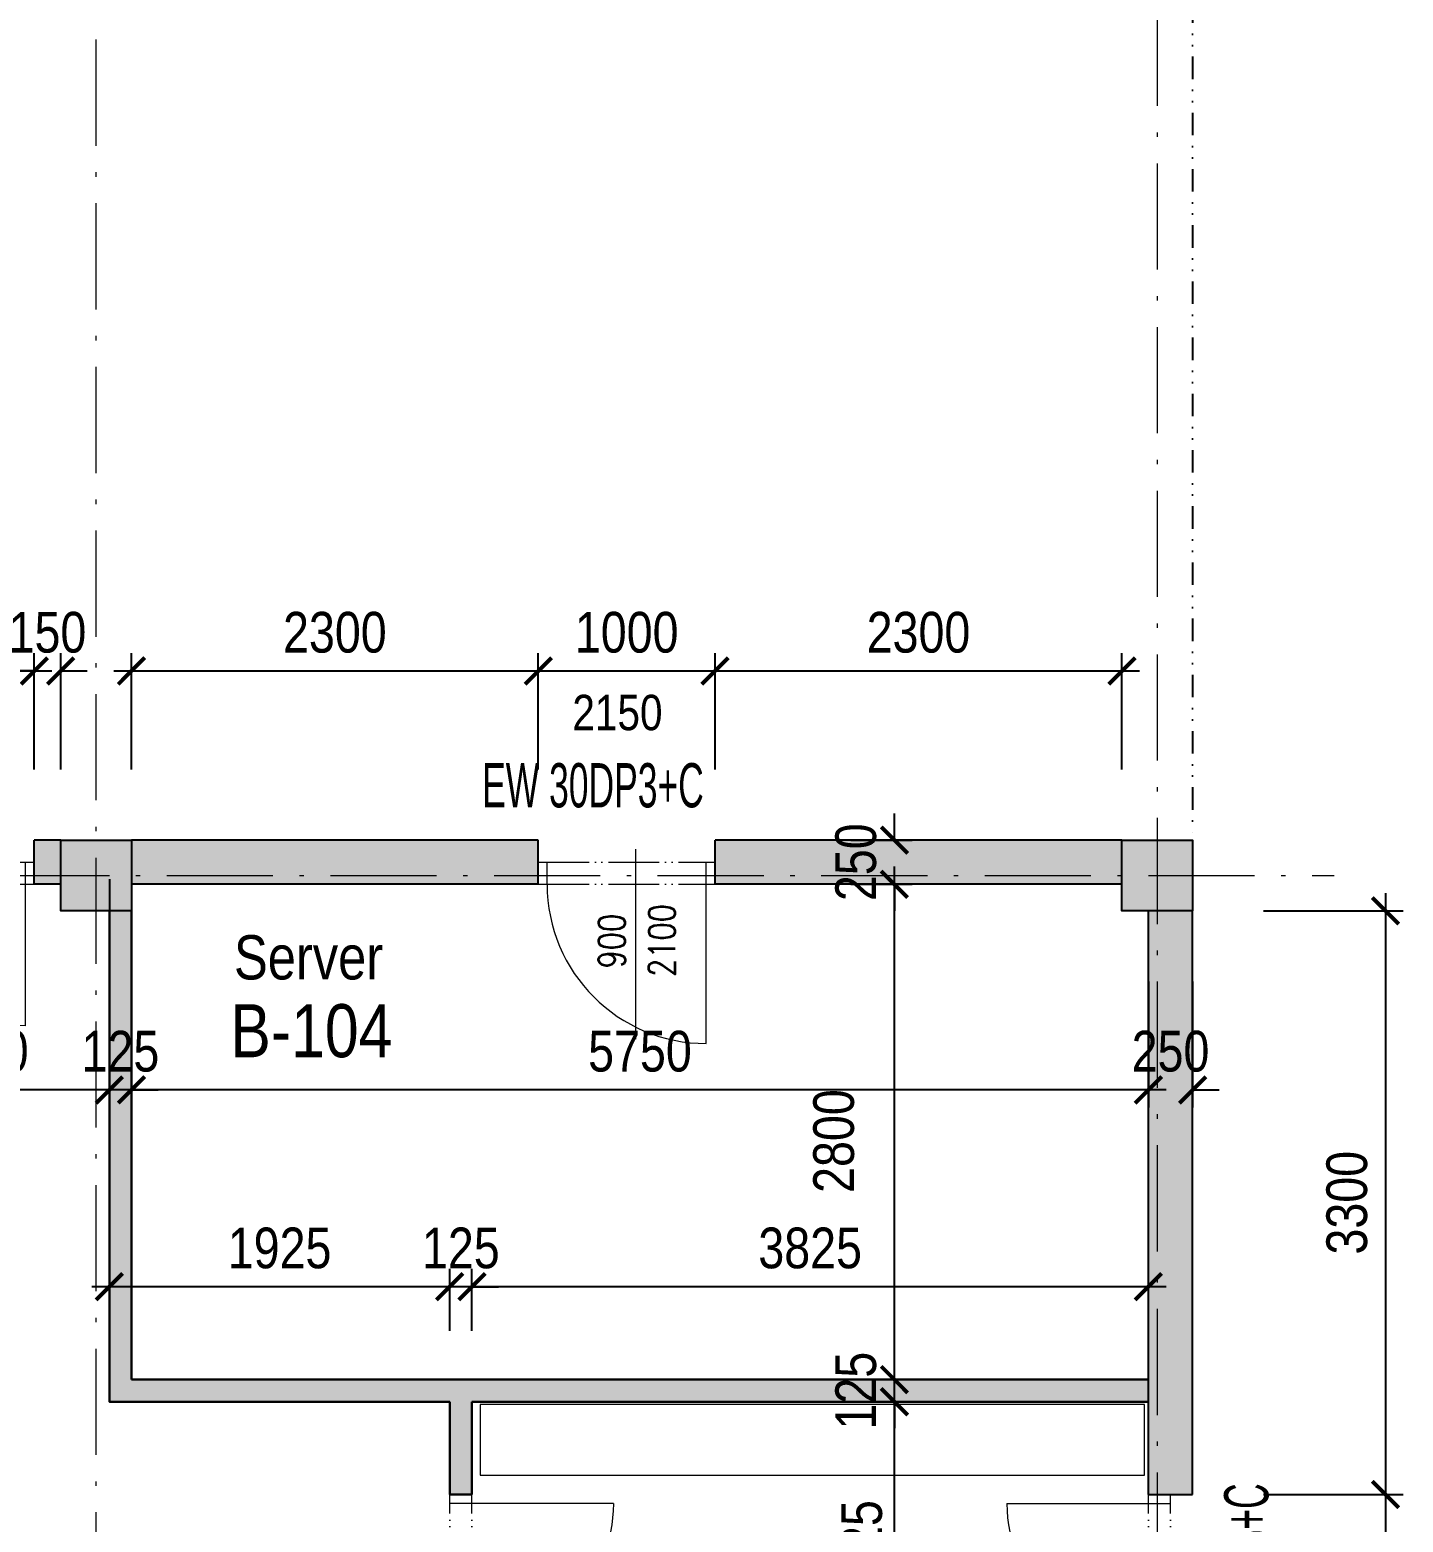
# Model space of a CAD drawing. Header units: millimetres. Extents: x 325046 to 1268204, y 1875583 to 2761998.
# Drawn here: x 711704 to 719469, y 2485237 to 2493673 of the extents above; entities that cross this region are included whole.
import ezdxf
from ezdxf.enums import TextEntityAlignment as Align

# ---------------------------------------------------------------- set-up
doc = ezdxf.new("R2010")
doc.units = ezdxf.units.MM
doc.header["$LTSCALE"] = 100
doc.header["$PDMODE"] = 65
for name, pattern in [('ACAD_ISO05W100', [33, 24, -3, 0, -3, 0, -3]), ('ACAD_ISO10W100', [18.5, 12, -3, 0.5, -3]), ('DIVIDE', [31.75, 12.7, -6.35, 0, -6.35, 0, -6.35])]:
    doc.linetypes.add(name, pattern=pattern)
for name, color, linetype, lineweight, true_color in [('DVEŘE - POPIS', 7, 'Continuous', 5, 0x008a22), ('INTERIÉR', 7, 'Continuous', 5, 0xa65930), ('otvory', 7, 'Continuous', 20, 0xb30000), ('PO - dveře a odolnosti', 7, 'Continuous', 9, 0xc51645), ('PŘÍČKY - SDK', 7, 'Continuous', 30, 0x6a1174)]:
    doc.layers.add(name, color=color, linetype=linetype, lineweight=lineweight, true_color=true_color)
for name, color, linetype in [('kóty 100', 5, 'Continuous'), ('NRŘ', 6, 'DIVIDE'), ('PŘÍČKY - ZDĚNÉ', 4, 'Continuous'), ('ČÍSLO MÍSTNOSTI', 4, 'Continuous'), ('ŽB- SLOUPY', 3, 'Continuous')]:
    doc.layers.add(name, color=color, linetype=linetype)
for name, color, linetype, lineweight in [('Objekty - osy', 5, 'ACAD_ISO10W100', 20), ('ŠRAF-YTONG', 54, 'Continuous', 9), ('ŽB - Šraf-prefa', 253, 'Continuous', 13)]:
    doc.layers.add(name, color=color, linetype=linetype, lineweight=lineweight)
doc.layers.add('POPIS MÍSTNOSTÍ', color=7, linetype='Continuous', true_color=0x072bf2)
doc.layers.add('ŠRAF - SDK', color=7, linetype='Continuous', true_color=0xfbe0ee)
doc.styles.add('ARIAL NARROW', font='ARIALN.TTF')
doc.styles.add('FSIMPLEX', font='simplex.shx')
doc.dimstyles.new('100', dxfattribs={"dimscale": 100, "dimtxt": 2.3, "dimasz": 1.5, "dimexe": 1, "dimexo": 4, "dimgap": 1, "dimtad": 1, "dimdec": 0, "dimzin": 0, "dimdsep": 46, "dimtxsty": 'ARIAL NARROW', "dimblk": 'ARCHTICK', "dimcen": 4, "dimdle": 1, "dimclrd": 256, "dimclre": 256, "dimclrt": 7, "dimadec": 0, "dimazin": 0, "dimtfac": 1, "dimtdec": 0, "dimtix": 1, "dimtofl": 0, "dimtmove": 0, "dimatfit": 2, "dimldrblk": 'OBLIQUE', "dimfxl": 1, "dimtolj": 1, "dimtzin": 0, "dimlwd": -1, "dimlwe": -1, "dimarcsym": 1})

# ---------------------------------------------------------------- blocks, each defined once
blk = doc.blocks.new('A$C2DA8013F')
at = {"layer": 'otvory'}
for p, q in [((74.6327566873806, 849.9997898046859), (999.6327426118369, 849.9997898037545)), ((874.6327566873806, 49.99978980375454), (999.6327426120697, 49.99978980375454))]:
    blk.add_line(p, q, dxfattribs=at)
at = {"layer": 'otvory', "linetype": 'ACAD_ISO05W100', "ltscale": 0.12}
for p, q in [((874.6327566873806, -0.0002101962454617023), (874.6327566873806, 899.9997898037545)), ((999.6327426118369, -0.0002101962454617023), (999.6327426118369, 899.9997898037545))]:
    blk.add_line(p, q, dxfattribs=at)
at = {"layer": 'otvory', "ltscale": 2, "transparency": 33554687}
blk.add_line((1073.652144049047, 449.9901728676632), (0.001053061088896357, 449.9901728681289), dxfattribs=at)
blk.add_arc((874.6327566873806, 849.9997898037545), 800, 180, 270, dxfattribs=at)
blk = doc.blocks.new('_ARCHTICK')
at = {"color": 0, "linetype": 'ByBlock', "const_width": 0.15}
blk.add_lwpolyline([(-0.5, -0.5), (0.5, 0.5)], dxfattribs=at)
blk = doc.blocks.new('*D525')
at = {"layer": 'Defpoints', "color": 0, "ltscale": 100, "transparency": 16777216}
for p in [(718028.6602208222, 2488692.724706928), (718278.6602207308, 2488692.724706928), (718028.6602208222, 2487680.436444553)]:
    blk.add_point(p, dxfattribs=at)
at = {"layer": 'kóty 100', "ltscale": 100, "transparency": 16777216}
for p, q in [((718028.6602208222, 2488292.724706928), (718028.6602208222, 2487580.436444553)), ((718278.6602207308, 2488292.724706928), (718278.6602207308, 2487580.436444553)), ((718028.6602208222, 2487680.436444553), (717878.6602208222, 2487680.436444553)), ((718278.6602207308, 2487680.436444553), (718428.6602207308, 2487680.436444553))]:
    blk.add_line(p, q, dxfattribs=at)
at = {"layer": 'kóty 100', "ltscale": 100, "transparency": 16777216, "xscale": 150, "yscale": 150, "zscale": 150}
blk.add_blockref('_ARCHTICK', (718028.6602208222, 2487680.436444553), dxfattribs=at)
at = {"layer": 'kóty 100', "ltscale": 100, "transparency": 16777216, "xscale": 150, "yscale": 150, "zscale": 150, "rotation": 180}
blk.add_blockref('_ARCHTICK', (718278.6602207308, 2487680.436444553), dxfattribs=at)
at = {"layer": 'kóty 100', "color": 7, "ltscale": 100, "transparency": 16777216, "insert": (718153.6602207765, 2487897.868231729), "char_height": 230, "attachment_point": 5, "style": 'ARIAL NARROW'}
blk.add_mtext('\\A1;250', dxfattribs=at)
blk = doc.blocks.new('_Oblique')
at = {"color": 0, "lineweight": -2}
blk.add_line((-0.5, -0.5), (0.5, 0.5), dxfattribs=at)
blk = doc.blocks.new('*D526')
at = {"layer": 'Defpoints', "color": 0, "ltscale": 100, "transparency": 16777216}
for p in [(712278.6602207806, 2488692.724706928), (718028.6602208222, 2488692.724706928), (712278.6602207806, 2487680.436444553)]:
    blk.add_point(p, dxfattribs=at)
at = {"layer": 'kóty 100', "ltscale": 100, "transparency": 16777216}
for p, q in [((712278.6602207806, 2488292.724706928), (712278.6602207806, 2487580.436444553)), ((718028.6602208222, 2488292.724706928), (718028.6602208222, 2487580.436444553)), ((718128.6602208222, 2487680.436444553), (712178.6602207806, 2487680.436444553))]:
    blk.add_line(p, q, dxfattribs=at)
at = {"layer": 'kóty 100', "ltscale": 100, "transparency": 16777216, "xscale": 150, "yscale": 150, "zscale": 150, "rotation": 180}
blk.add_blockref('_ARCHTICK', (712278.6602207806, 2487680.436444553), dxfattribs=at)
at = {"layer": 'kóty 100', "ltscale": 100, "transparency": 16777216, "xscale": 150, "yscale": 150, "zscale": 150}
blk.add_blockref('_ARCHTICK', (718028.6602208222, 2487680.436444553), dxfattribs=at)
at = {"layer": 'kóty 100', "color": 7, "ltscale": 100, "transparency": 16777216, "insert": (715153.6602208014, 2487897.868231729), "char_height": 230, "attachment_point": 5, "style": 'ARIAL NARROW'}
blk.add_mtext('\\A1;5750', dxfattribs=at)
blk = doc.blocks.new('*D527')
at = {"layer": 'Defpoints', "color": 0, "ltscale": 100, "transparency": 16777216}
for p in [(712153.6602207806, 2488692.724706928), (712278.6602207806, 2488692.724706928), (712153.6602207806, 2487680.436444553)]:
    blk.add_point(p, dxfattribs=at)
at = {"layer": 'kóty 100', "ltscale": 100, "transparency": 16777216}
for p, q in [((712153.6602207806, 2488292.724706928), (712153.6602207806, 2487580.436444553)), ((712278.6602207806, 2488292.724706928), (712278.6602207806, 2487580.436444553)), ((712153.6602207806, 2487680.436444553), (712003.6602207806, 2487680.436444553)), ((712278.6602207806, 2487680.436444553), (712428.6602207806, 2487680.436444553))]:
    blk.add_line(p, q, dxfattribs=at)
at = {"layer": 'kóty 100', "ltscale": 100, "transparency": 16777216, "xscale": 150, "yscale": 150, "zscale": 150}
blk.add_blockref('_ARCHTICK', (712153.6602207806, 2487680.436444553), dxfattribs=at)
at = {"layer": 'kóty 100', "ltscale": 100, "transparency": 16777216, "xscale": 150, "yscale": 150, "zscale": 150, "rotation": 180}
blk.add_blockref('_ARCHTICK', (712278.6602207806, 2487680.436444553), dxfattribs=at)
at = {"layer": 'kóty 100', "color": 7, "ltscale": 100, "transparency": 16777216, "insert": (712216.1602207806, 2487897.868231729), "char_height": 230, "attachment_point": 5, "style": 'ARIAL NARROW'}
blk.add_mtext('\\A1;125', dxfattribs=at)
blk = doc.blocks.new('*D528')
at = {"layer": 'Defpoints', "color": 0, "ltscale": 100, "transparency": 16777216}
for p in [(712153.6602207725, 2489272.721293316), (710653.6578679662, 2488692.72470692), (710653.6578679662, 2487680.436444544)]:
    blk.add_point(p, dxfattribs=at)
at = {"layer": 'kóty 100', "ltscale": 100, "transparency": 16777216}
for p, q in [((712153.6602207725, 2488872.721293316), (712153.6602207725, 2487580.436444544)), ((710653.6578679662, 2488292.72470692), (710653.6578679662, 2487580.436444544)), ((712253.6602207725, 2487680.436444544), (710553.6578679662, 2487680.436444544))]:
    blk.add_line(p, q, dxfattribs=at)
at = {"layer": 'kóty 100', "ltscale": 100, "transparency": 16777216, "xscale": 150, "yscale": 150, "zscale": 150, "rotation": 180}
blk.add_blockref('_ARCHTICK', (710653.6578679662, 2487680.436444544), dxfattribs=at)
at = {"layer": 'kóty 100', "ltscale": 100, "transparency": 16777216, "xscale": 150, "yscale": 150, "zscale": 150}
blk.add_blockref('_ARCHTICK', (712153.6602207725, 2487680.436444544), dxfattribs=at)
at = {"layer": 'kóty 100', "color": 7, "ltscale": 100, "transparency": 16777216, "insert": (711403.6590443694, 2487897.86823172), "char_height": 230, "attachment_point": 5, "style": 'ARIAL NARROW'}
blk.add_mtext('\\A1;1500', dxfattribs=at)
blk = doc.blocks.new('*D574')
at = {"layer": 'Defpoints', "color": 0, "ltscale": 100, "transparency": 16777216}
for p in [(711728.6602207806, 2490048.716689085), (710828.6602207806, 2489092.724706926), (711728.6602207806, 2489092.724706928)]:
    blk.add_point(p, dxfattribs=at)
at = {"layer": 'kóty 100', "ltscale": 100, "transparency": 16777216}
for p, q in [((710828.6602207806, 2489492.724706926), (710828.6602207806, 2490148.716689085)), ((711728.6602207806, 2489492.724706928), (711728.6602207806, 2490148.716689085)), ((710728.6602207806, 2490048.716689085), (711828.6602207806, 2490048.716689085))]:
    blk.add_line(p, q, dxfattribs=at)
at = {"layer": 'kóty 100', "ltscale": 100, "transparency": 16777216, "xscale": 150, "yscale": 150, "zscale": 150, "rotation": 180}
blk.add_blockref('_ARCHTICK', (710828.6602207806, 2490048.716689085), dxfattribs=at)
at = {"layer": 'kóty 100', "ltscale": 100, "transparency": 16777216, "xscale": 150, "yscale": 150, "zscale": 150}
blk.add_blockref('_ARCHTICK', (711728.6602207806, 2490048.716689085), dxfattribs=at)
at = {"layer": 'kóty 100', "color": 7, "ltscale": 100, "transparency": 16777216, "insert": (711278.6602207806, 2490266.148476261), "char_height": 230, "attachment_point": 5, "style": 'ARIAL NARROW'}
blk.add_mtext('\\A1;900', dxfattribs=at)
blk = doc.blocks.new('*D575')
at = {"layer": 'Defpoints', "color": 0, "ltscale": 100, "transparency": 16777216}
for p in [(711878.6602207806, 2490048.716689085), (711728.6602207806, 2489092.724706928), (711878.6602207806, 2489092.724706928)]:
    blk.add_point(p, dxfattribs=at)
at = {"layer": 'kóty 100', "ltscale": 100, "transparency": 16777216}
for p, q in [((711728.6602207806, 2489492.724706928), (711728.6602207806, 2490148.716689085)), ((711878.6602207806, 2489492.724706928), (711878.6602207806, 2490148.716689085)), ((711728.6602207806, 2490048.716689085), (711578.6602207806, 2490048.716689085)), ((711878.6602207806, 2490048.716689085), (712028.6602207806, 2490048.716689085))]:
    blk.add_line(p, q, dxfattribs=at)
at = {"layer": 'kóty 100', "ltscale": 100, "transparency": 16777216, "xscale": 150, "yscale": 150, "zscale": 150}
blk.add_blockref('_ARCHTICK', (711728.6602207806, 2490048.716689085), dxfattribs=at)
at = {"layer": 'kóty 100', "ltscale": 100, "transparency": 16777216, "xscale": 150, "yscale": 150, "zscale": 150, "rotation": 180}
blk.add_blockref('_ARCHTICK', (711878.6602207806, 2490048.716689085), dxfattribs=at)
at = {"layer": 'kóty 100', "color": 7, "ltscale": 100, "transparency": 16777216, "insert": (711803.6602207806, 2490266.148476261), "char_height": 230, "attachment_point": 5, "style": 'ARIAL NARROW'}
blk.add_mtext('\\A1;150', dxfattribs=at)
blk = doc.blocks.new('*D576')
at = {"layer": 'Defpoints', "color": 0, "ltscale": 100, "transparency": 16777216}
for p in [(714578.6602207806, 2490048.716689085), (712278.6602207806, 2489092.724706928), (714578.6602207806, 2489092.724706928)]:
    blk.add_point(p, dxfattribs=at)
at = {"layer": 'kóty 100', "ltscale": 100, "transparency": 16777216}
for p, q in [((712278.6602207806, 2489492.724706928), (712278.6602207806, 2490148.716689085)), ((714578.6602207806, 2489492.724706928), (714578.6602207806, 2490148.716689085)), ((712178.6602207806, 2490048.716689085), (714678.6602207806, 2490048.716689085))]:
    blk.add_line(p, q, dxfattribs=at)
at = {"layer": 'kóty 100', "ltscale": 100, "transparency": 16777216, "xscale": 150, "yscale": 150, "zscale": 150, "rotation": 180}
blk.add_blockref('_ARCHTICK', (712278.6602207806, 2490048.716689085), dxfattribs=at)
at = {"layer": 'kóty 100', "ltscale": 100, "transparency": 16777216, "xscale": 150, "yscale": 150, "zscale": 150}
blk.add_blockref('_ARCHTICK', (714578.6602207806, 2490048.716689085), dxfattribs=at)
at = {"layer": 'kóty 100', "color": 7, "ltscale": 100, "transparency": 16777216, "insert": (713428.6602207806, 2490266.148476261), "char_height": 230, "attachment_point": 5, "style": 'ARIAL NARROW'}
blk.add_mtext('\\A1;2300', dxfattribs=at)
blk = doc.blocks.new('*D577')
at = {"layer": 'Defpoints', "color": 0, "ltscale": 100, "transparency": 16777216}
for p in [(715578.6602207806, 2490048.716689085), (714578.6602207806, 2489092.724706928), (715578.6602207806, 2489092.724706928)]:
    blk.add_point(p, dxfattribs=at)
at = {"layer": 'kóty 100', "ltscale": 100, "transparency": 16777216}
for p, q in [((714578.6602207806, 2489492.724706928), (714578.6602207806, 2490148.716689085)), ((715578.6602207806, 2489492.724706928), (715578.6602207806, 2490148.716689085)), ((714478.6602207806, 2490048.716689085), (715678.6602207806, 2490048.716689085))]:
    blk.add_line(p, q, dxfattribs=at)
at = {"layer": 'kóty 100', "ltscale": 100, "transparency": 16777216, "xscale": 150, "yscale": 150, "zscale": 150, "rotation": 180}
blk.add_blockref('_ARCHTICK', (714578.6602207806, 2490048.716689085), dxfattribs=at)
at = {"layer": 'kóty 100', "ltscale": 100, "transparency": 16777216, "xscale": 150, "yscale": 150, "zscale": 150}
blk.add_blockref('_ARCHTICK', (715578.6602207806, 2490048.716689085), dxfattribs=at)
at = {"layer": 'kóty 100', "color": 7, "ltscale": 100, "transparency": 16777216, "insert": (715078.6602207806, 2490266.148476261), "char_height": 230, "attachment_point": 5, "style": 'ARIAL NARROW'}
blk.add_mtext('\\A1;1000', dxfattribs=at)
blk = doc.blocks.new('*D578')
at = {"layer": 'Defpoints', "color": 0, "ltscale": 100, "transparency": 16777216}
for p in [(717878.6602207308, 2490048.716689085), (715578.6602207806, 2489092.724706928), (717878.6602207308, 2489092.724706928)]:
    blk.add_point(p, dxfattribs=at)
at = {"layer": 'kóty 100', "ltscale": 100, "transparency": 16777216}
for p, q in [((715578.6602207806, 2489492.724706928), (715578.6602207806, 2490148.716689085)), ((717878.6602207308, 2489492.724706928), (717878.6602207308, 2490148.716689085)), ((715478.6602207806, 2490048.716689085), (717978.6602207308, 2490048.716689085))]:
    blk.add_line(p, q, dxfattribs=at)
at = {"layer": 'kóty 100', "ltscale": 100, "transparency": 16777216, "xscale": 150, "yscale": 150, "zscale": 150, "rotation": 180}
blk.add_blockref('_ARCHTICK', (715578.6602207806, 2490048.716689085), dxfattribs=at)
at = {"layer": 'kóty 100', "ltscale": 100, "transparency": 16777216, "xscale": 150, "yscale": 150, "zscale": 150}
blk.add_blockref('_ARCHTICK', (717878.6602207308, 2490048.716689085), dxfattribs=at)
at = {"layer": 'kóty 100', "color": 7, "ltscale": 100, "transparency": 16777216, "insert": (716728.6602207557, 2490266.148476261), "char_height": 230, "attachment_point": 5, "style": 'ARIAL NARROW'}
blk.add_mtext('\\A1;2300', dxfattribs=at)
blk = doc.blocks.new('*D579')
at = {"layer": 'Defpoints', "color": 0, "ltscale": 100, "transparency": 16777216}
for p in [(718278.6602207308, 2488692.724706928), (718278.6602208458, 2485392.724706894), (719369.0436196662, 2485392.724706894)]:
    blk.add_point(p, dxfattribs=at)
at = {"layer": 'kóty 100', "ltscale": 100, "transparency": 16777216}
for p, q in [((719369.0436196662, 2488792.724706928), (719369.0436196662, 2485292.724706894)), ((718678.6602207308, 2488692.724706928), (719469.0436196662, 2488692.724706928)), ((718678.6602208458, 2485392.724706894), (719469.0436196662, 2485392.724706894))]:
    blk.add_line(p, q, dxfattribs=at)
at = {"layer": 'kóty 100', "ltscale": 100, "transparency": 16777216, "xscale": 150, "yscale": 150, "zscale": 150}
for p, rotation in [((719369.0436196662, 2488692.724706928), 90), ((719369.0436196662, 2485392.724706894), 270)]:
    blk.add_blockref('_ARCHTICK', p, dxfattribs=dict(at, rotation=rotation))
at = {"layer": 'kóty 100', "color": 7, "ltscale": 100, "transparency": 16777216, "insert": (719151.6118324898, 2487042.724706911), "char_height": 230, "attachment_point": 5, "rotation": 90, "style": 'ARIAL NARROW'}
blk.add_mtext('\\A1;3300', dxfattribs=at)
blk = doc.blocks.new('*D580')
at = {"layer": 'Defpoints', "color": 0, "ltscale": 100, "transparency": 16777216}
for p in [(718278.6602208458, 2485392.724706894), (718278.6602208616, 2484492.724706894), (719369.0436196662, 2484492.724706894)]:
    blk.add_point(p, dxfattribs=at)
at = {"layer": 'kóty 100', "ltscale": 100, "transparency": 16777216}
for p, q in [((719369.0436196662, 2485492.724706894), (719369.0436196662, 2484392.724706894)), ((718678.6602208458, 2485392.724706894), (719469.0436196662, 2485392.724706894)), ((718678.6602208616, 2484492.724706894), (719469.0436196662, 2484492.724706894))]:
    blk.add_line(p, q, dxfattribs=at)
at = {"layer": 'kóty 100', "ltscale": 100, "transparency": 16777216, "xscale": 150, "yscale": 150, "zscale": 150}
for p, rotation in [((719369.0436196662, 2485392.724706894), 90), ((719369.0436196662, 2484492.724706894), 270)]:
    blk.add_blockref('_ARCHTICK', p, dxfattribs=dict(at, rotation=rotation))
at = {"layer": 'kóty 100', "color": 7, "ltscale": 100, "transparency": 16777216, "insert": (719151.6118324898, 2484942.724706894), "char_height": 230, "attachment_point": 5, "rotation": 90, "style": 'ARIAL NARROW'}
blk.add_mtext('\\A1;900', dxfattribs=at)
blk = doc.blocks.new('*D597')
at = {"layer": 'Defpoints', "color": 0, "ltscale": 100, "transparency": 16777216}
for p in [(715946.9349369961, 2485917.724706933), (716592.6065923199, 2485917.724706933), (715946.9349370154, 2483092.724706928)]:
    blk.add_point(p, dxfattribs=at)
at = {"layer": 'kóty 100', "ltscale": 100, "transparency": 16777216}
for p, q in [((716592.6065923199, 2482992.724706928), (716592.6065923199, 2486017.724706933)), ((716346.9349369961, 2485917.724706933), (716692.6065923199, 2485917.724706933)), ((716346.9349370154, 2483092.724706928), (716692.6065923199, 2483092.724706928))]:
    blk.add_line(p, q, dxfattribs=at)
at = {"layer": 'kóty 100', "ltscale": 100, "transparency": 16777216, "xscale": 150, "yscale": 150, "zscale": 150}
for p, rotation in [((716592.6065923199, 2485917.724706933), 90), ((716592.6065923199, 2483092.724706928), 270)]:
    blk.add_blockref('_ARCHTICK', p, dxfattribs=dict(at, rotation=rotation))
at = {"layer": 'kóty 100', "color": 7, "ltscale": 100, "transparency": 16777216, "insert": (716408.66688992, 2485068.312007039), "char_height": 230, "attachment_point": 5, "rotation": 90, "style": 'ARIAL NARROW'}
blk.add_mtext('\\A1;2825', dxfattribs=at)
blk = doc.blocks.new('*D598')
at = {"layer": 'Defpoints', "color": 0, "ltscale": 100, "transparency": 16777216}
for p in [(715946.934937026, 2486042.724706912), (716592.6065923489, 2486042.724706912), (715946.9349370251, 2485917.724706912)]:
    blk.add_point(p, dxfattribs=at)
at = {"layer": 'kóty 100', "ltscale": 100, "transparency": 16777216}
for p, q in [((716592.6065923489, 2486042.724706912), (716592.6065923489, 2486192.724706912)), ((716346.934937026, 2486042.724706912), (716692.6065923489, 2486042.724706912)), ((716346.9349370251, 2485917.724706912), (716692.6065923489, 2485917.724706912)), ((716592.6065923489, 2485917.724706912), (716592.6065923489, 2485767.724706912))]:
    blk.add_line(p, q, dxfattribs=at)
at = {"layer": 'kóty 100', "ltscale": 100, "transparency": 16777216, "xscale": 150, "yscale": 150, "zscale": 150}
for p, rotation in [((716592.6065923489, 2486042.724706912), 270), ((716592.6065923489, 2485917.724706912), 90)]:
    blk.add_blockref('_ARCHTICK', p, dxfattribs=dict(at, rotation=rotation))
at = {"layer": 'kóty 100', "color": 7, "ltscale": 100, "transparency": 16777216, "insert": (716375.1748051725, 2485980.224706912), "char_height": 230, "attachment_point": 5, "rotation": 90, "style": 'ARIAL NARROW'}
blk.add_mtext('\\A1;125', dxfattribs=at)
blk = doc.blocks.new('*D599')
at = {"layer": 'Defpoints', "color": 0, "ltscale": 100, "transparency": 16777216}
for p in [(715946.9349370444, 2488842.724706907), (716592.6065923489, 2488842.724706907), (715946.934937026, 2486042.724706912)]:
    blk.add_point(p, dxfattribs=at)
at = {"layer": 'kóty 100', "ltscale": 100, "transparency": 16777216}
for p, q in [((716592.6065923489, 2485942.724706912), (716592.6065923489, 2488942.724706907)), ((716346.9349370444, 2488842.724706907), (716692.6065923489, 2488842.724706907)), ((716346.934937026, 2486042.724706912), (716692.6065923489, 2486042.724706912))]:
    blk.add_line(p, q, dxfattribs=at)
at = {"layer": 'kóty 100', "ltscale": 100, "transparency": 16777216, "xscale": 150, "yscale": 150, "zscale": 150}
for p, rotation in [((716592.6065923489, 2488842.724706907), 90), ((716592.6065923489, 2486042.724706912), 270)]:
    blk.add_blockref('_ARCHTICK', p, dxfattribs=dict(at, rotation=rotation))
at = {"layer": 'kóty 100', "color": 7, "ltscale": 100, "transparency": 16777216, "insert": (716250.2784766984, 2487391.314413049), "char_height": 230, "attachment_point": 5, "rotation": 90, "style": 'ARIAL NARROW'}
blk.add_mtext('\\A1;2800', dxfattribs=at)
blk = doc.blocks.new('*D600')
at = {"layer": 'Defpoints', "color": 0, "ltscale": 100, "transparency": 16777216}
for p in [(715946.9349370444, 2489092.724706907), (716592.6065923489, 2489092.724706907), (715946.9349370444, 2488842.724706907)]:
    blk.add_point(p, dxfattribs=at)
at = {"layer": 'kóty 100', "ltscale": 100, "transparency": 16777216}
for p, q in [((716592.6065923489, 2489092.724706907), (716592.6065923489, 2489242.724706907)), ((716346.9349370444, 2489092.724706907), (716692.6065923489, 2489092.724706907)), ((716346.9349370444, 2488842.724706907), (716692.6065923489, 2488842.724706907)), ((716592.6065923489, 2488842.724706907), (716592.6065923489, 2488692.724706907))]:
    blk.add_line(p, q, dxfattribs=at)
at = {"layer": 'kóty 100', "ltscale": 100, "transparency": 16777216, "xscale": 150, "yscale": 150, "zscale": 150}
for p, rotation in [((716592.6065923489, 2489092.724706907), 270), ((716592.6065923489, 2488842.724706907), 90)]:
    blk.add_blockref('_ARCHTICK', p, dxfattribs=dict(at, rotation=rotation))
at = {"layer": 'kóty 100', "color": 7, "ltscale": 100, "transparency": 16777216, "insert": (716375.1748051725, 2488967.724706907), "char_height": 230, "attachment_point": 5, "rotation": 90, "style": 'ARIAL NARROW'}
blk.add_mtext('\\A1;250', dxfattribs=at)
blk = doc.blocks.new('*D743')
at = {"layer": 'Defpoints', "color": 0, "ltscale": 100, "transparency": 16777216}
for p in [(714203.4276424373, 2486568.202679791), (714203.4276424373, 2485917.72470692), (718028.6602208421, 2485917.724706894)]:
    blk.add_point(p, dxfattribs=at)
at = {"layer": 'kóty 100', "ltscale": 100, "transparency": 16777216}
for p, q in [((714203.4276424373, 2486317.72470692), (714203.4276424373, 2486668.202679791)), ((718028.6602208421, 2486317.724706894), (718028.6602208421, 2486668.202679791)), ((718128.6602208421, 2486568.202679791), (714103.4276424373, 2486568.202679791))]:
    blk.add_line(p, q, dxfattribs=at)
at = {"layer": 'kóty 100', "ltscale": 100, "transparency": 16777216, "xscale": 150, "yscale": 150, "zscale": 150, "rotation": 180}
blk.add_blockref('_ARCHTICK', (714203.4276424373, 2486568.202679791), dxfattribs=at)
at = {"layer": 'kóty 100', "ltscale": 100, "transparency": 16777216, "xscale": 150, "yscale": 150, "zscale": 150}
blk.add_blockref('_ARCHTICK', (718028.6602208421, 2486568.202679791), dxfattribs=at)
at = {"layer": 'kóty 100', "color": 7, "ltscale": 100, "transparency": 16777216, "insert": (716116.0439316398, 2486785.634466967), "char_height": 230, "attachment_point": 5, "style": 'ARIAL NARROW'}
blk.add_mtext('\\A1;3825', dxfattribs=at)
blk = doc.blocks.new('*D744')
at = {"layer": 'Defpoints', "color": 0, "ltscale": 100, "transparency": 16777216}
for p in [(714078.4276564975, 2486568.202679791), (714078.4276564975, 2485917.724706921), (714203.4276424373, 2485917.72470692)]:
    blk.add_point(p, dxfattribs=at)
at = {"layer": 'kóty 100', "ltscale": 100, "transparency": 16777216}
for p, q in [((714078.4276564975, 2486317.724706921), (714078.4276564975, 2486668.202679791)), ((714203.4276424373, 2486317.72470692), (714203.4276424373, 2486668.202679791)), ((714078.4276564975, 2486568.202679791), (713928.4276564975, 2486568.202679791)), ((714203.4276424373, 2486568.202679791), (714353.4276424373, 2486568.202679791))]:
    blk.add_line(p, q, dxfattribs=at)
at = {"layer": 'kóty 100', "ltscale": 100, "transparency": 16777216, "xscale": 150, "yscale": 150, "zscale": 150}
blk.add_blockref('_ARCHTICK', (714078.4276564975, 2486568.202679791), dxfattribs=at)
at = {"layer": 'kóty 100', "ltscale": 100, "transparency": 16777216, "xscale": 150, "yscale": 150, "zscale": 150, "rotation": 180}
blk.add_blockref('_ARCHTICK', (714203.4276424373, 2486568.202679791), dxfattribs=at)
at = {"layer": 'kóty 100', "color": 7, "ltscale": 100, "transparency": 16777216, "insert": (714140.9276494674, 2486785.634466967), "char_height": 230, "attachment_point": 5, "style": 'ARIAL NARROW'}
blk.add_mtext('\\A1;125', dxfattribs=at)
blk = doc.blocks.new('*D745')
at = {"layer": 'Defpoints', "color": 0, "ltscale": 100, "transparency": 16777216}
for p in [(712153.6602207612, 2486568.202679791), (712153.6602207612, 2485917.724706934), (714078.4276564975, 2485917.724706921)]:
    blk.add_point(p, dxfattribs=at)
at = {"layer": 'kóty 100', "ltscale": 100, "transparency": 16777216}
for p, q in [((712153.6602207612, 2486317.724706934), (712153.6602207612, 2486668.202679791)), ((714078.4276564975, 2486317.724706921), (714078.4276564975, 2486668.202679791)), ((714178.4276564975, 2486568.202679791), (712053.6602207612, 2486568.202679791))]:
    blk.add_line(p, q, dxfattribs=at)
at = {"layer": 'kóty 100', "ltscale": 100, "transparency": 16777216, "xscale": 150, "yscale": 150, "zscale": 150, "rotation": 180}
blk.add_blockref('_ARCHTICK', (712153.6602207612, 2486568.202679791), dxfattribs=at)
at = {"layer": 'kóty 100', "ltscale": 100, "transparency": 16777216, "xscale": 150, "yscale": 150, "zscale": 150}
blk.add_blockref('_ARCHTICK', (714078.4276564975, 2486568.202679791), dxfattribs=at)
at = {"layer": 'kóty 100', "color": 7, "ltscale": 100, "transparency": 16777216, "insert": (713116.0439386293, 2486785.634466967), "char_height": 230, "attachment_point": 5, "style": 'ARIAL NARROW'}
blk.add_mtext('\\A1;1925', dxfattribs=at)

msp = doc.modelspace()

# ---------------------------------------------------------------- hatches: boundary and pattern name
at = {"layer": 'ŠRAF - SDK', "ltscale": 100}
h = msp.add_hatch(color=256, dxfattribs=at)
h.dxf.hatch_style = 1
h.paths.add_polyline_path([(718028.6602208412, 2486042.724706894), (712278.6602207622, 2486042.724706933), (712278.6602207806, 2488692.724706928), (712153.6602207806, 2488692.724706928), (712153.6602207612, 2485917.724706934), (714078.4276564975, 2485917.724706921), (714078.4276564964, 2485392.743940799), (714203.4276424362, 2485392.743940799), (714203.4276424373, 2485917.72470692), (718028.6602208421, 2485917.724706894)])
h.paths.add_polyline_path([(714078.4276564964, 2483792.724706928), (714378.4276564964, 2483792.724706928), (714503.4276424209, 2483907.724706928), (714203.427642421, 2483907.724706928), (714203.4276424209, 2484492.743940799), (714078.4276564964, 2484492.743940799)])
h.paths.add_polyline_path([(714503.4276424209, 2483092.724706928), (714503.4276424209, 2483906.157139937), (714378.4276564965, 2483791.633977675), (714378.4276564964, 2483092.724706928)])
at = {"layer": 'ŠRAF-YTONG', "ltscale": 100, "true_color": 0x919191}
h = msp.add_hatch(color=252, dxfattribs=at)
h.dxf.hatch_style = 1
h.paths.add_polyline_path([(718028.6602208464, 2471142.724706894), (718278.6602208464, 2471142.724706894), (718278.6602208465, 2471892.724759825), (718028.6602208465, 2471892.724759825)])
h.paths.add_polyline_path([(718028.6602208468, 2472792.724759825), (718278.6602208468, 2472792.724759825), (718278.6602207617, 2475792.724706928), (718028.6602207617, 2475792.724706928)])
h.paths.add_polyline_path([(718028.6602208287, 2477242.724706928), (718028.6602208287, 2477092.724706928), (718278.6602208464, 2477092.724706928), (718278.6602208464, 2477242.724706928)])
h.paths.add_polyline_path([(718028.6602208356, 2478242.724706928), (718278.6602208356, 2478242.724706928), (718278.6602208541, 2482692.724706928), (718028.6602208532, 2482692.724706928)])
h.paths.add_polyline_path([(718028.6602208387, 2483092.724706928), (718278.6602208557, 2483092.724706928), (718278.6602208616, 2484492.724706894), (718028.6602208456, 2484492.724706894)])
h.paths.add_polyline_path([(718028.6602208458, 2485392.724706894), (718278.6602208458, 2485392.724706894), (718278.6602207308, 2488692.724706928), (718028.6602208222, 2488692.724706928)])
h.paths.add_polyline_path([(717878.6602207308, 2488842.724706928), (717878.6602207308, 2489092.724706928), (715578.6602207806, 2489092.724706928), (715578.6602207806, 2488842.724706928)])
h.paths.add_polyline_path([(712278.6602207806, 2489092.724706928), (712278.6602207806, 2488842.724706928), (714578.6602207806, 2488842.724706928), (714578.6602207806, 2489092.724706928)])
h.paths.add_polyline_path([(711728.6602207806, 2489092.724706928), (711728.6602207806, 2488842.724706928), (711878.6602207806, 2488842.724706928), (711878.6602207806, 2489092.724706928)])
h.paths.add_polyline_path([(707453.6602207806, 2489092.724706923), (707453.6602207806, 2488842.724706923), (710828.6602207806, 2488842.724706926), (710828.6602207806, 2489092.724706926)])
h.paths.add_polyline_path([(706553.6602207806, 2489092.724706922), (706403.6602207655, 2489092.724706922), (706403.6602207655, 2488842.724706922), (706553.6602207806, 2488842.724706922)])
at = {"layer": 'ŽB - Šraf-prefa'}
h = msp.add_hatch(color=256, dxfattribs=at)
h.dxf.hatch_style = 1
h.paths.add_polyline_path([(712278.6602207806, 2488692.724706928), (711878.6602207806, 2488692.724706928), (711878.6602207806, 2489092.724706928), (712278.6602207806, 2489092.724706928)])
h = msp.add_hatch(color=256, dxfattribs=at)
h.dxf.hatch_style = 1
h.paths.add_polyline_path([(718278.6602207308, 2488692.724706928), (717878.6602207308, 2488692.724706928), (717878.6602207308, 2489092.724706928), (718278.6602207308, 2489092.724706928)])

# ---------------------------------------------------------------- linework, layer by layer
at = {"layer": 'INTERIÉR'}
msp.add_lwpolyline([(718007.2176069128, 2485902.349966018), (714250.010617244, 2485902.349966018), (714250.010617244, 2485501.915318728), (718007.2176069128, 2485501.915318728)], close=True, dxfattribs=at)
at = {"layer": 'NRŘ', "ltscale": 0.1}
msp.add_line((718278.6602208408, 2530692.724706929), (718278.6602207308, 2489092.724706928), dxfattribs=at)
at = {"layer": 'Objekty - osy', "ltscale": 0.5}
for points in [[(718078.6602207657, 2591892.724706922), (718078.6602207974, 2469892.724706922)], [(712078.6602208223, 2469892.724706922), (712078.660220824, 2567892.724706922)], [(705078.6602207974, 2488892.724706922), (719078.6602207739, 2488892.724706922)]]:
    msp.add_lwpolyline(points, dxfattribs=at)
at = {"layer": 'otvory', "ltscale": 2, "transparency": 33554687}
msp.add_line((715128.6698377158, 2489041.74409429), (715128.6698377163, 2487968.093003302), dxfattribs=at)
at = {"layer": 'otvory', "linetype": 'ACAD_ISO05W100', "ltscale": 0.12}
for p, q in [((714578.6794546519, 2488967.724692853), (715578.6602207806, 2488967.724692853)), ((714578.6794546519, 2488842.724706928), (715578.6602207806, 2488842.724706928))]:
    msp.add_line(p, q, dxfattribs=at)
at = {"layer": 'otvory'}
for p, q in [((714628.6794546519, 2488842.724706928), (714628.6794546519, 2488967.724692853)), ((715528.6794546519, 2487942.724706928), (715528.6794546519, 2488967.724692853))]:
    msp.add_line(p, q, dxfattribs=at)
at = {"layer": 'otvory', "ltscale": 2, "transparency": 33554687}
msp.add_arc((715528.6794546519, 2488842.724706928), 900, 180, 270, dxfattribs=at)
at = {"layer": 'PŘÍČKY - SDK'}
for points in [[(712153.6602207806, 2488692.724706929), (712153.6602207612, 2485917.724706934), (714078.4276564975, 2485917.724706921)], [(712278.6602207806, 2488692.724706928), (712278.6602207622, 2486042.724706933)], [(712278.6602207622, 2486042.724706933), (718028.6602208401, 2486042.724706894)], [(714078.4276564975, 2485917.724706933), (714078.4276564964, 2485392.743940799)], [(714203.4276424373, 2485917.724706933), (714203.4276424362, 2485392.743940799)], [(714203.4276424373, 2485917.72470692), (718028.660220841, 2485917.724706894)], [(714203.4276424209, 2485392.743940799), (714078.4276564964, 2485392.743940799)]]:
    msp.add_lwpolyline(points, dxfattribs=at)
at = {"layer": 'PŘÍČKY - ZDĚNÉ'}
for p, q in [((718028.6602208458, 2485392.724706894), (718028.6602208222, 2488692.724706928)), ((718278.6602208458, 2485392.724706894), (718278.6602207308, 2488692.724706928))]:
    msp.add_line(p, q, dxfattribs=at)
for points in [[(711878.6602207806, 2489092.724706928), (711728.6602207806, 2489092.724706928)], [(711728.6602207806, 2488842.724706928), (711728.6602207806, 2489092.724706928)], [(714578.6602207806, 2489092.724706928), (712278.6602207806, 2489092.724706928)], [(714578.6602207806, 2488842.724706928), (714578.6602207806, 2489092.724706928)], [(717878.6602207308, 2489092.724706928), (715578.6602207806, 2489092.724706928)], [(715578.6602207806, 2488842.724706928), (715578.6602207806, 2489092.724706928)], [(711878.6602207806, 2488842.724706928), (711728.6602207806, 2488842.724706928)], [(714578.6602207806, 2488842.724706928), (712278.6602207806, 2488842.724706928)], [(717878.6602207308, 2488842.724706928), (715578.6602207806, 2488842.724706928)], [(718028.6602208616, 2485392.724706894), (718278.6602208617, 2485392.724706894)]]:
    msp.add_lwpolyline(points, dxfattribs=at)
at = {"layer": 'ŽB- SLOUPY'}
for points in [[(712278.6602207806, 2488692.724706928), (711878.6602207806, 2488692.724706928), (711878.6602207806, 2489092.724706928), (712278.6602207806, 2489092.724706928)], [(718278.6602207308, 2488692.724706928), (717878.6602207308, 2488692.724706928), (717878.6602207308, 2489092.724706928), (718278.6602207308, 2489092.724706928)]]:
    msp.add_lwpolyline(points, close=True, dxfattribs=at)

# ---------------------------------------------------------------- block references
at = {"layer": 'otvory', "xscale": -1, "rotation": 270}
msp.add_blockref('A$C2DA8013F', (710828.6604309769, 2487968.091950241), dxfattribs=at)
at = {"layer": 'otvory', "xscale": -1}
msp.add_blockref('A$C2DA8013F', (715078.0603991082, 2484492.744150996), dxfattribs=at)
at = {"layer": 'otvory'}
msp.add_blockref('A$C2DA8013F', (717154.0274641742, 2484492.744150961), dxfattribs=at)

# ---------------------------------------------------------------- texts
at = {"layer": 'DVEŘE - POPIS', "style": 'FSIMPLEX', "width": 0.8}
for s, p in [('2100', (715353.2668778802, 2488319.55700753)), ('900', (715069.225659184, 2488367.29714926))]:
    msp.add_text(s, height=150, rotation=90, dxfattribs=at).set_placement(p)
at = {"layer": 'kóty 100', "color": 7, "ltscale": 100, "style": 'ARIAL NARROW'}
msp.add_text('2150', height=200, dxfattribs=at).set_placement((714771.6549496267, 2489714.025107277))
at = {"layer": 'PO - dveře a odolnosti', "insert": (714261.3477157033, 2489527.802559875, 3.824520676984866e-06), "char_height": 250, "width": 3980.886682947151, "attachment_point": 1, "style": 'ARIAL NARROW'}
msp.add_mtext('\\A1;{\\W0.7;EW 30DP3+C}', dxfattribs=at)
at = {"layer": 'PO - dveře a odolnosti', "insert": (718456.8239051579, 2484203.347458419, 3.824520676984866e-06), "char_height": 250, "width": 3980.886682947151, "attachment_point": 1, "rotation": 89.99999999999993, "style": 'ARIAL NARROW'}
msp.add_mtext('\\A1;{\\W0.7;EW 30DP3+C}', dxfattribs=at)
at = {"layer": 'POPIS MÍSTNOSTÍ', "style": 'ARIAL NARROW'}
msp.add_text('Server', height=250, rotation=359.9999999999999, dxfattribs=at).set_placement((713279.955213041, 2488305.004825759), align=Align.CENTER)
at = {"layer": 'ČÍSLO MÍSTNOSTI', "style": 'ARIAL NARROW'}
msp.add_text('B-104', height=300, dxfattribs=at).set_placement((712837.3191627767, 2487865.186417066))

# ---------------------------------------------------------------- dimensions: what is measured, and where the dimension line sits
at = {"layer": 'kóty 100', "ltscale": 100}
for base, p1, p2, picture, middle in [((711728.6602207806, 2490048.716689085), (710828.6602207806, 2489092.724706926), (711728.6602207806, 2489092.724706928), '*D574', (711278.6602207806, 2490266.148476261)), ((711878.6602207806, 2490048.716689085), (711728.6602207806, 2489092.724706928), (711878.6602207806, 2489092.724706928), '*D575', (711803.6602207806, 2490266.148476261)), ((714578.6602207806, 2490048.716689085), (712278.6602207806, 2489092.724706928), (714578.6602207806, 2489092.724706928), '*D576', (713428.6602207806, 2490266.148476261)), ((715578.6602207806, 2490048.716689085), (714578.6602207806, 2489092.724706928), (715578.6602207806, 2489092.724706928), '*D577', (715078.6602207806, 2490266.148476261)), ((717878.6602207308, 2490048.716689085), (715578.6602207806, 2489092.724706928), (717878.6602207308, 2489092.724706928), '*D578', (716728.6602207557, 2490266.148476261)), ((710653.6578679662, 2487680.436444544), (712153.6602207725, 2489272.721293316), (710653.6578679662, 2488692.72470692), '*D528', (711403.6590443694, 2487897.86823172)), ((712153.6602207806, 2487680.436444553), (712278.6602207806, 2488692.724706928), (712153.6602207806, 2488692.724706928), '*D527', (712216.1602207806, 2487897.868231729)), ((712278.6602207806, 2487680.436444553), (718028.6602208222, 2488692.724706928), (712278.6602207806, 2488692.724706928), '*D526', (715153.6602208014, 2487897.868231729)), ((712153.6602207612, 2486568.202679791), (714078.4276564975, 2485917.724706921), (712153.6602207612, 2485917.724706934), '*D745', (713116.0439386293, 2486785.634466967)), ((714078.4276564975, 2486568.202679791), (714203.4276424373, 2485917.72470692), (714078.4276564975, 2485917.724706921), '*D744', (714140.9276494674, 2486785.634466967))]:
    dim = msp.add_linear_dim(base=base, p1=p1, p2=p2, dimstyle='100', override={"dimtmove": 1}, dxfattribs=at)
    dim.commit()
    dim.dimension.update_dxf_attribs({"geometry": picture, "text_midpoint": middle})
for base, p1, p2, picture, middle in [((716592.6065923489, 2489092.724706907), (715946.9349370444, 2488842.724706907), (715946.9349370444, 2489092.724706907), '*D600', (716375.1748051725, 2488967.724706907)), ((716592.6065923489, 2486042.724706912), (715946.9349370251, 2485917.724706912), (715946.934937026, 2486042.724706912), '*D598', (716375.1748051725, 2485980.224706912)), ((719369.0436196662, 2484492.724706894), (718278.6602208458, 2485392.724706894), (718278.6602208616, 2484492.724706894), '*D580', (719151.6118324898, 2484942.724706894))]:
    dim = msp.add_linear_dim(base=base, p1=p1, p2=p2, angle=90, dimstyle='100', override={"dimtmove": 1}, dxfattribs=at)
    dim.commit()
    dim.dimension.update_dxf_attribs({"geometry": picture, "text_midpoint": middle})
for base, p1, p2, picture, middle in [((716592.6065923489, 2488842.724706907), (715946.934937026, 2486042.724706912), (715946.9349370444, 2488842.724706907), '*D599', (716467.7102638744, 2487391.314413049)), ((716592.6065923199, 2485917.724706933), (715946.9349370154, 2483092.724706928), (715946.9349369961, 2485917.724706933), '*D597', (716626.098677096, 2485068.312007039))]:
    dim = msp.add_linear_dim(base=base, p1=p1, p2=p2, angle=90, dimstyle='100', override={"dimtmove": 1}, dxfattribs=at)
    dim.commit()
    dim.dimension.update_dxf_attribs({"geometry": picture, "text_midpoint": middle, "dimtype": 160})
dim = msp.add_linear_dim(base=(719369.0436196662, 2485392.724706894), p1=(718278.6602207308, 2488692.724706928), p2=(718278.6602208458, 2485392.724706894), angle=90, dimstyle='100', dxfattribs=at)
dim.commit()
dim.dimension.update_dxf_attribs({"geometry": '*D579', "text_midpoint": (719151.6118324898, 2487042.724706911)})
for base, p1, p2, picture, middle in [((718028.6602208222, 2487680.436444553), (718278.6602207308, 2488692.724706928), (718028.6602208222, 2488692.724706928), '*D525', (718153.6602207765, 2487897.868231729)), ((714203.4276424373, 2486568.202679791), (718028.6602208421, 2485917.724706894), (714203.4276424373, 2485917.72470692), '*D743', (716116.0439316398, 2486785.634466967))]:
    dim = msp.add_linear_dim(base=base, p1=p1, p2=p2, dimstyle='100', dxfattribs=at)
    dim.commit()
    dim.dimension.update_dxf_attribs({"geometry": picture, "text_midpoint": middle})

doc.saveas('drawing.dxf')
